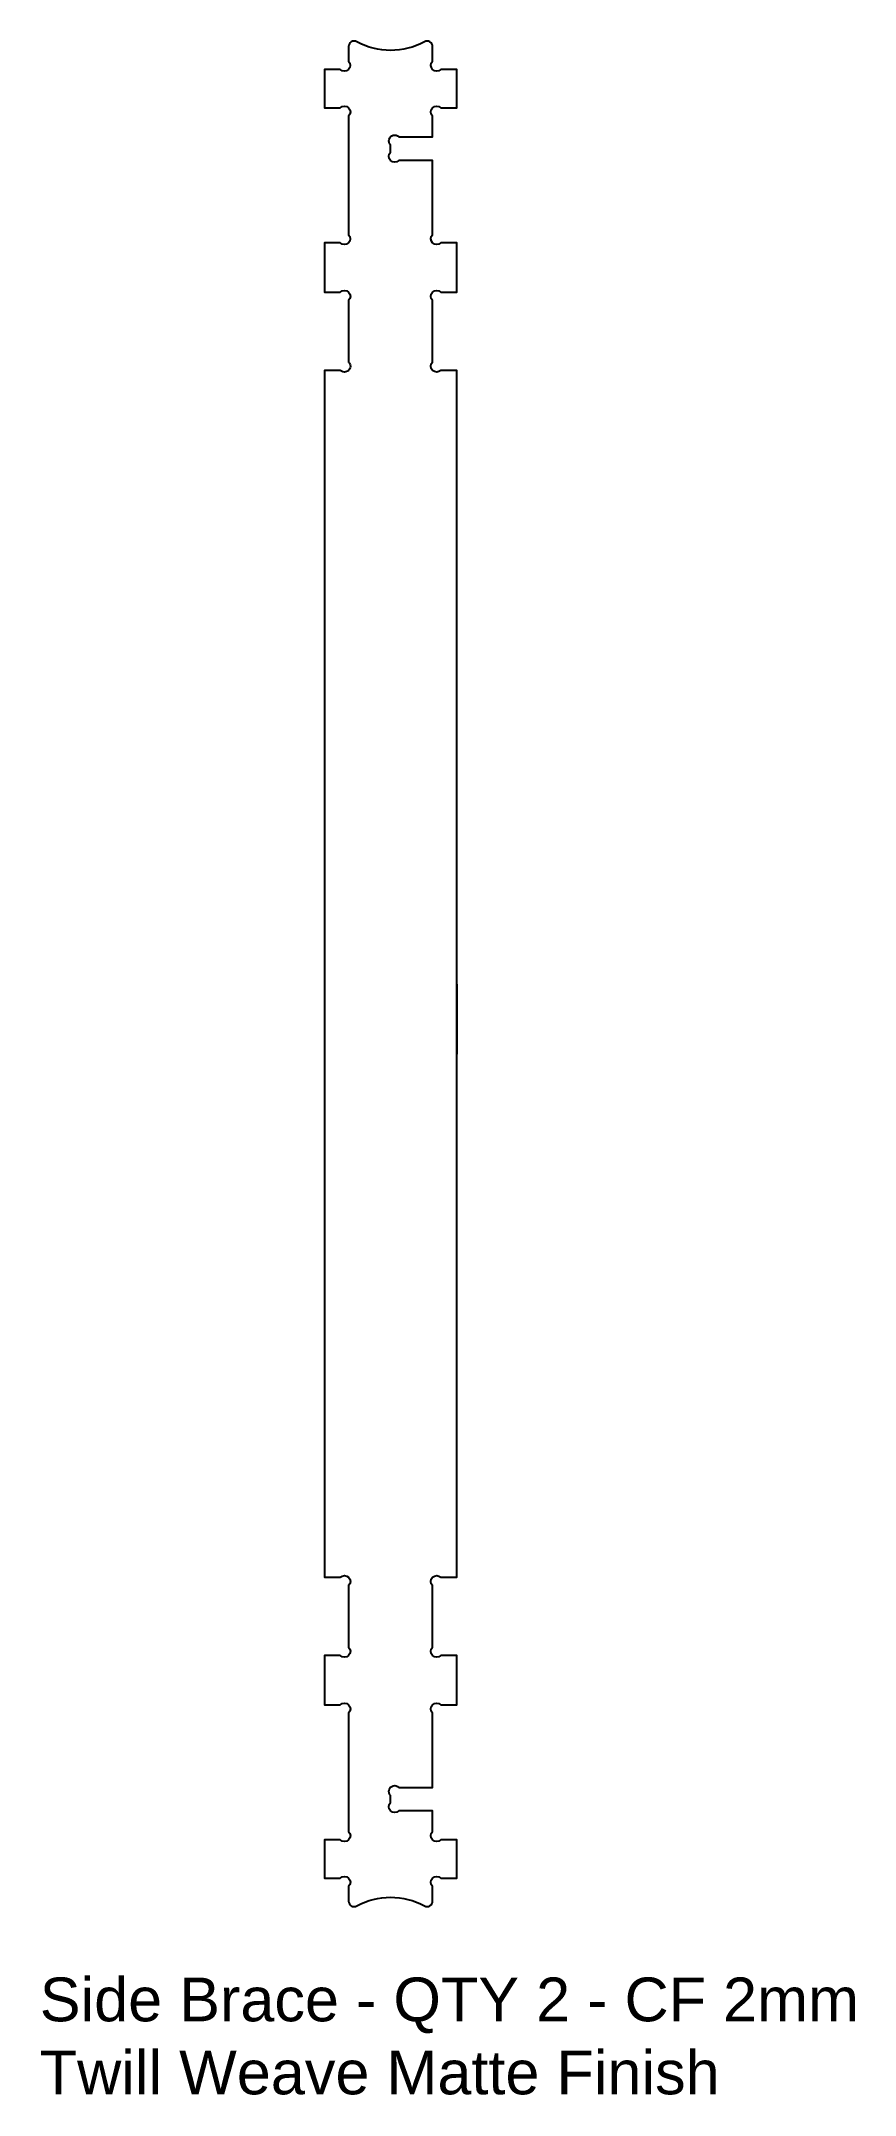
# Model space of a CAD drawing. Header units: inches. Extents: x -17 to 58, y -80 to 107.
import ezdxf

# ---------------------------------------------------------------- set-up
doc = ezdxf.new("R2010")
doc.units = ezdxf.units.IN
doc.header["$MEASUREMENT"] = 0
doc.layers.add('2mm Side Brace Straight v8 2.15', color=30, linetype='Continuous')
doc.styles.get("Standard").update_dxf_attribs({"font": 'arial.ttf'})

msp = doc.modelspace()

# ---------------------------------------------------------------- linework, layer by layer
at = {"layer": '2mm Side Brace Straight v8 2.15'}
msp.add_lwpolyline([(21.31, 21.05), (21.31, 25.99), (21.31, 77.13), (19.87, 77.13, -1), (19.11, 77.89), (19.11, 79.55), (19.11, 83.51, -1), (19.87, 84.27), (21.31, 84.27), (21.31, 86.22), (21.31, 88.77), (19.87, 88.77, -1), (19.11, 89.52), (19.11, 92.57), (19.11, 96.31), (17.52, 96.31), (16.03, 96.31, -1), (15.27, 97.07), (15.27, 97.39), (15.27, 97.71, -1), (16.03, 98.46), (19.11, 98.46), (19.11, 100.35, -1), (19.87, 101.11), (21.31, 101.11), (21.31, 104.61), (19.87, 104.61, -1), (19.11, 105.36), (19.11, 105.47), (19.11, 106.71, 0.570967), (18.37, 107.15, -0.257663), (12.18, 107.15, 0.570941), (11.44, 106.71), (11.44, 105.36, -1), (10.68, 104.61), (9.24, 104.61), (9.24, 101.11), (10.68, 101.11, -1), (11.44, 100.35), (11.44, 93.48), (11.44, 89.52, -1), (10.68, 88.77), (9.24, 88.77), (9.24, 86.03), (9.24, 84.27), (10.68, 84.27, -1), (11.44, 83.51), (11.44, 79.36), (11.44, 77.89, -1), (10.68, 77.13), (9.24, 77.13), (9.24, 18.44), (9.24, -33.12), (10.68, -33.12, -1), (11.44, -33.88), (11.44, -35.35), (11.44, -39.5, -1), (10.68, -40.26), (9.24, -40.26), (9.24, -42.02), (9.24, -44.76), (10.68, -44.76, -1), (11.44, -45.52), (11.44, -49.48), (11.44, -56.34, -1), (10.68, -57.1), (9.24, -57.1), (9.24, -60.6), (10.68, -60.6, -1), (11.44, -61.36), (11.44, -62.7, 0.570941), (12.18, -63.14, -0.257663), (18.37, -63.14, 0.570967), (19.11, -62.7), (19.11, -61.46), (19.11, -61.36, -1), (19.87, -60.6), (21.31, -60.6), (21.31, -57.1), (19.87, -57.1, -1), (19.11, -56.34), (19.11, -54.46), (16.03, -54.46, -1), (15.27, -53.7), (15.27, -53.38), (15.27, -53.06, -1), (16.03, -52.31), (17.52, -52.31), (19.11, -52.31), (19.11, -48.56), (19.11, -45.52, -1), (19.87, -44.76), (21.31, -44.76), (21.31, -42.21), (21.31, -40.26), (19.87, -40.26, -1), (19.11, -39.5), (19.11, -35.55), (19.11, -33.88, -1), (19.87, -33.12), (21.31, -33.12), (21.31, 21.05), (21.31, 14.67)], format="xyb", close=True, dxfattribs=at)

# ---------------------------------------------------------------- texts
at = {"layer": '2mm Side Brace Straight v8 2.15', "insert": (-16.77, -69.68), "char_height": 4, "attachment_point": 1}
msp.add_mtext_dynamic_manual_height_columns('Side Brace - QTY 2 - CF 2mm Twill Weave Matte Finish', width=77.1888, gutter_width=1, heights=[0], dxfattribs=at)

doc.saveas('drawing.dxf')
